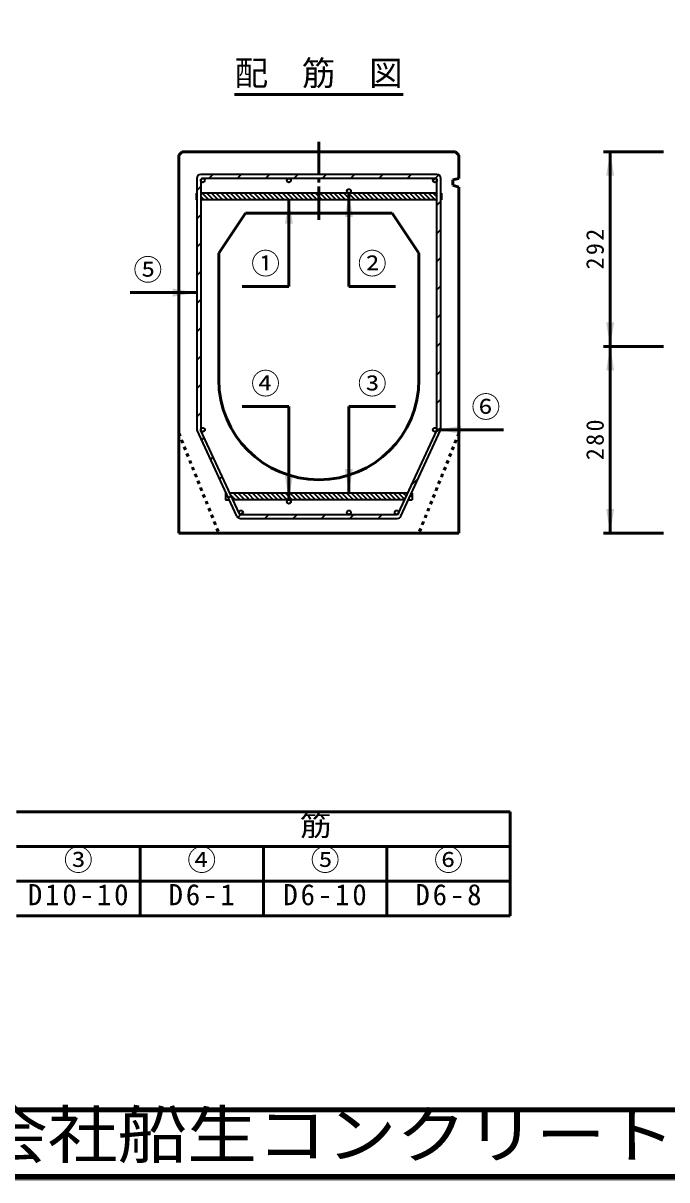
# Model space of a CAD drawing. Units: millimetres, scale not verified. Extents: x 100 to 4105, y 100 to 2870.
# Drawn here: x 945 to 1910, y 100 to 1835 of the extents above; entities that cross this region are included whole.
import ezdxf
from ezdxf.enums import TextEntityAlignment as Align

# ---------------------------------------------------------------- set-up
doc = ezdxf.new("R2010")
doc.units = ezdxf.units.MM
doc.header["$LTSCALE"] = 5
doc.linetypes.add('USER1', pattern=[2.2, 1, -1.2])
doc.linetypes.add('USER3', pattern=[13.4, 10, -1.2, 1, -1.2])
doc.layers.add('V-nasSTD', color=7, linetype='Continuous', lineweight=35)
doc.styles.add('ＭＳ ゴシック', font='')
doc.styles.get('ＭＳ ゴシック').set_extended_font_data('MS Gothic')

msp = doc.modelspace()

# ---------------------------------------------------------------- hatches: boundary and pattern name
at = {"layer": 'V-nasSTD'}
for points in [[(1830.761, 1605.976), (1824.761, 1641.976), (1818.761, 1605.976)], [(1439.11, 1543.976), (1433.11, 1579.976), (1427.11, 1543.976)], [(1349.175, 1533.976), (1343.175, 1569.976), (1337.175, 1533.976)], [(1169.11, 1424.662), (1205.11, 1430.662), (1169.11, 1436.662)], [(1818.761, 1385.976), (1824.761, 1349.976), (1830.761, 1385.976)], [(1830.761, 1313.976), (1824.761, 1349.976), (1818.761, 1313.976)], [(1601.053, 1218.976), (1565.053, 1224.976), (1601.053, 1230.976)], [(1427.11, 1165.976), (1433.11, 1129.976), (1439.11, 1165.976)], [(1337.11, 1155.976), (1343.11, 1119.976), (1349.11, 1155.976)], [(1818.761, 1105.976), (1824.761, 1069.976), (1830.761, 1105.976)]]:
    msp.add_hatch(color=256, dxfattribs=at).paths.add_polyline_path(points)

# ---------------------------------------------------------------- linework, layer by layer
at = {"layer": 'V-nasSTD', "lineweight": 50}
for p, q in [((1261.707, 1727.976), (1514.513, 1727.976)), ((1183.11, 1641.976), (1178.11, 1636.976)), ((1178.11, 1069.976), (1178.11, 1636.976)), ((1183.11, 1641.976), (1593.11, 1641.976)), ((1593.11, 1641.976), (1598.11, 1636.976)), ((1598.11, 1636.976), (1598.11, 1601.991)), ((1904.761, 1641.976), (1814.761, 1641.976)), ((1824.761, 1349.976), (1824.761, 1641.976)), ((1589.11, 1599.976), (1598.11, 1601.991)), ((1589.11, 1591.976), (1589.11, 1599.976)), ((1433.11, 1439.976), (1433.11, 1579.976)), ((1589.11, 1591.976), (1598.11, 1588.618)), ((1598.11, 1069.976), (1598.11, 1588.618)), ((1343.175, 1439.976), (1343.175, 1569.976)), ((1278.11, 1549.976), (1238.11, 1489.976)), ((1278.11, 1549.976), (1498.11, 1549.976)), ((1498.11, 1549.976), (1538.11, 1489.976)), ((1238.11, 1489.976), (1238.11, 1299.976)), ((1538.11, 1489.976), (1538.11, 1299.976)), ((1273.175, 1439.976), (1343.175, 1439.976)), ((1433.11, 1439.976), (1503.11, 1439.976)), ((1105.11, 1430.662), (1205.11, 1430.662)), ((1904.761, 1349.976), (1814.761, 1349.976)), ((1824.761, 1069.976), (1824.761, 1349.976)), ((1273.11, 1259.976), (1343.11, 1259.976)), ((1343.11, 1259.976), (1343.11, 1119.976)), ((1433.11, 1259.976), (1433.11, 1129.976)), ((1433.11, 1259.976), (1503.11, 1259.976)), ((1665.053, 1224.976), (1565.053, 1224.976)), ((1178.11, 1069.976), (1598.11, 1069.976)), ((1904.761, 1069.976), (1814.761, 1069.976)), ((1120, 652), (935, 652)), ((1305, 652), (1120, 652)), ((1490, 652), (1305, 652)), ((1675, 652), (1490, 652)), ((1675, 600), (1675, 652)), ((935, 600), (1120, 600)), ((1120, 548), (1120, 600)), ((1120, 600), (1120, 548)), ((1305, 600), (1120, 600)), ((1305, 548), (1305, 600)), ((1305, 600), (1490, 600)), ((1305, 548), (1305, 600)), ((1305, 600), (1305, 548)), ((1490, 548), (1490, 600)), ((1490, 548), (1490, 600)), ((1490, 600), (1675, 600)), ((1490, 548), (1490, 600)), ((1490, 600), (1490, 548)), ((1675, 548), (1675, 600)), ((1675, 548), (1675, 600)), ((1675, 600), (1675, 548)), ((935, 548), (1120, 548)), ((1120, 496), (1120, 548)), ((1120, 548), (1120, 496)), ((1120, 548), (1305, 548)), ((1305, 496), (1305, 548)), ((1305, 548), (1490, 548)), ((1305, 496), (1305, 548)), ((1305, 548), (1305, 496)), ((1490, 496), (1490, 548)), ((1490, 496), (1490, 548)), ((1490, 548), (1675, 548)), ((1490, 496), (1490, 548)), ((1490, 548), (1490, 496)), ((1675, 496), (1675, 548)), ((1675, 496), (1675, 548)), ((1675, 548), (1675, 496)), ((935, 496), (1120, 496)), ((1120, 496), (1305, 496)), ((1305, 496), (1490, 496)), ((1490, 496), (1675, 496))]:
    msp.add_line(p, q, dxfattribs=at)
at = {"layer": 'V-nasSTD', "linetype": 'USER3', "lineweight": 50}
msp.add_line((1388.11, 1656.976), (1388.11, 1534.976), dxfattribs=at)
at = {"layer": 'V-nasSTD'}
for p, q in [((1205.11, 1601.976), (1205.11, 1226.828)), ((1565.11, 1607.976), (1211.11, 1607.976)), ((1211.11, 1598.976), (1211.11, 1225.1)), ((1562.11, 1601.976), (1214.11, 1601.976)), ((1229.281, 1607.976), (1223.281, 1601.976)), ((1229.281, 1607.976), (1223.281, 1601.976)), ((1229.281, 1607.976), (1223.281, 1601.976)), ((1229.281, 1607.976), (1223.281, 1601.976)), ((1271.708, 1607.976), (1265.708, 1601.976)), ((1271.708, 1607.976), (1265.708, 1601.976)), ((1271.708, 1607.976), (1265.708, 1601.976)), ((1271.708, 1607.976), (1265.708, 1601.976)), ((1314.134, 1607.976), (1308.134, 1601.976)), ((1314.134, 1607.976), (1308.134, 1601.976)), ((1314.134, 1607.976), (1308.134, 1601.976)), ((1314.134, 1607.976), (1308.134, 1601.976)), ((1356.56, 1607.976), (1350.56, 1601.976)), ((1356.56, 1607.976), (1350.56, 1601.976)), ((1356.56, 1607.976), (1350.56, 1601.976)), ((1356.56, 1607.976), (1350.56, 1601.976)), ((1397.075, 1606.064), (1392.987, 1601.976)), ((1398.987, 1607.976), (1397.075, 1606.064)), ((1435.413, 1601.976), (1441.413, 1607.976)), ((1483.84, 1607.976), (1477.84, 1601.976)), ((1483.84, 1607.976), (1477.84, 1601.976)), ((1483.84, 1607.976), (1477.84, 1601.976)), ((1483.84, 1607.976), (1477.84, 1601.976)), ((1526.266, 1607.976), (1520.266, 1601.976)), ((1526.266, 1607.976), (1520.266, 1601.976)), ((1526.266, 1607.976), (1520.266, 1601.976)), ((1526.266, 1607.976), (1520.266, 1601.976)), ((1562.644, 1601.928), (1559.158, 1598.441)), ((1567.968, 1607.251), (1562.644, 1601.928)), ((1567.968, 1607.251), (1562.644, 1601.928)), ((1567.968, 1607.251), (1562.644, 1601.928)), ((1567.968, 1607.251), (1562.644, 1601.928)), ((1565.11, 1225.1), (1565.11, 1598.976)), ((1571.11, 1226.828), (1571.11, 1601.976)), ((1204.11, 1579.976), (1205.11, 1579.976)), ((1204.11, 1579.976), (1204.11, 1569.976)), ((1211.11, 1589.805), (1205.11, 1583.805)), ((1211.11, 1589.805), (1205.11, 1583.805)), ((1211.11, 1589.805), (1205.11, 1583.805)), ((1211.11, 1589.805), (1205.11, 1583.805)), ((1565.11, 1579.976), (1211.11, 1579.976)), ((1213.149, 1579.976), (1223.149, 1569.976)), ((1220.22, 1579.976), (1230.22, 1569.976)), ((1227.291, 1579.976), (1237.291, 1569.976)), ((1234.362, 1579.976), (1244.362, 1569.976)), ((1241.433, 1579.976), (1251.433, 1569.976)), ((1248.504, 1579.976), (1258.504, 1569.976)), ((1255.575, 1579.976), (1265.575, 1569.976)), ((1262.646, 1579.976), (1272.646, 1569.976)), ((1269.718, 1579.976), (1279.718, 1569.976)), ((1276.789, 1579.976), (1286.789, 1569.976)), ((1283.86, 1579.976), (1293.86, 1569.976)), ((1290.931, 1579.976), (1300.931, 1569.976)), ((1298.002, 1579.976), (1308.002, 1569.976)), ((1305.073, 1579.976), (1315.073, 1569.976)), ((1312.144, 1579.976), (1322.144, 1569.976)), ((1319.215, 1579.976), (1329.215, 1569.976)), ((1326.286, 1579.976), (1336.286, 1569.976)), ((1333.357, 1579.976), (1343.357, 1569.976)), ((1340.428, 1579.976), (1350.428, 1569.976)), ((1347.499, 1579.976), (1357.499, 1569.976)), ((1354.57, 1579.976), (1364.57, 1569.976)), ((1361.641, 1579.976), (1371.641, 1569.976)), ((1368.712, 1579.976), (1378.712, 1569.976)), ((1375.784, 1579.976), (1385.784, 1569.976)), ((1382.855, 1579.976), (1392.855, 1569.976)), ((1389.926, 1579.976), (1399.926, 1569.976)), ((1396.997, 1579.976), (1406.997, 1569.976)), ((1404.068, 1579.976), (1414.068, 1569.976)), ((1411.139, 1579.976), (1421.139, 1569.976)), ((1418.21, 1579.976), (1428.21, 1569.976)), ((1425.281, 1579.976), (1435.281, 1569.976)), ((1432.352, 1579.976), (1442.352, 1569.976)), ((1439.423, 1579.976), (1449.423, 1569.976)), ((1446.494, 1579.976), (1456.494, 1569.976)), ((1453.565, 1579.976), (1463.565, 1569.976)), ((1460.636, 1579.976), (1470.636, 1569.976)), ((1467.707, 1579.976), (1477.707, 1569.976)), ((1474.779, 1579.976), (1484.779, 1569.976)), ((1481.85, 1579.976), (1491.85, 1569.976)), ((1488.921, 1579.976), (1498.921, 1569.976)), ((1495.992, 1579.976), (1505.992, 1569.976)), ((1503.063, 1579.976), (1513.063, 1569.976)), ((1510.134, 1579.976), (1520.134, 1569.976)), ((1517.205, 1579.976), (1527.205, 1569.976)), ((1524.276, 1579.976), (1534.276, 1569.976)), ((1531.347, 1579.976), (1541.347, 1569.976)), ((1538.418, 1579.976), (1548.418, 1569.976)), ((1545.489, 1579.976), (1555.489, 1569.976)), ((1552.56, 1579.976), (1562.56, 1569.976)), ((1559.631, 1579.976), (1565.11, 1574.497)), ((1571.11, 1579.976), (1572.11, 1579.976)), ((1572.11, 1579.976), (1572.11, 1569.976)), ((1204.11, 1574.873), (1205.11, 1573.873)), ((1205.11, 1569.976), (1204.11, 1569.976)), ((1211.11, 1574.944), (1216.078, 1569.976)), ((1565.11, 1569.976), (1211.11, 1569.976)), ((1571.11, 1567.967), (1565.11, 1561.967)), ((1571.11, 1567.967), (1565.11, 1561.967)), ((1571.11, 1567.967), (1565.11, 1561.967)), ((1571.11, 1567.967), (1565.11, 1561.967)), ((1571.11, 1575.568), (1572.11, 1574.568)), ((1572.11, 1569.976), (1571.11, 1569.976)), ((1211.11, 1547.378), (1205.11, 1541.378)), ((1211.11, 1547.378), (1205.11, 1541.378)), ((1211.11, 1547.378), (1205.11, 1541.378)), ((1211.11, 1547.378), (1205.11, 1541.378)), ((1571.11, 1525.541), (1565.11, 1519.541)), ((1571.11, 1525.541), (1565.11, 1519.541)), ((1571.11, 1525.541), (1565.11, 1519.541)), ((1571.11, 1525.541), (1565.11, 1519.541)), ((1211.11, 1504.952), (1205.11, 1498.952)), ((1211.11, 1504.952), (1205.11, 1498.952)), ((1211.11, 1504.952), (1205.11, 1498.952)), ((1211.11, 1504.952), (1205.11, 1498.952)), ((1571.11, 1483.114), (1565.11, 1477.114)), ((1571.11, 1483.114), (1565.11, 1477.114)), ((1571.11, 1483.114), (1565.11, 1477.114)), ((1571.11, 1483.114), (1565.11, 1477.114)), ((1211.11, 1462.525), (1205.11, 1456.525)), ((1211.11, 1462.525), (1205.11, 1456.525)), ((1211.11, 1462.525), (1205.11, 1456.525)), ((1211.11, 1462.525), (1205.11, 1456.525)), ((1565.11, 1434.688), (1571.11, 1440.688)), ((1565.11, 1434.688), (1571.11, 1440.688)), ((1565.11, 1434.688), (1571.11, 1440.688)), ((1565.11, 1434.688), (1571.11, 1440.688)), ((1211.11, 1420.099), (1205.11, 1414.099)), ((1211.11, 1420.099), (1205.11, 1414.099)), ((1211.11, 1420.099), (1205.11, 1414.099)), ((1211.11, 1420.099), (1205.11, 1414.099)), ((1565.11, 1392.261), (1571.11, 1398.261)), ((1565.11, 1392.261), (1571.11, 1398.261)), ((1565.11, 1392.261), (1571.11, 1398.261)), ((1565.11, 1392.261), (1571.11, 1398.261)), ((1211.11, 1377.673), (1205.11, 1371.673)), ((1211.11, 1377.673), (1205.11, 1371.673)), ((1211.11, 1377.673), (1205.11, 1371.673)), ((1211.11, 1377.673), (1205.11, 1371.673)), ((1565.11, 1349.835), (1571.11, 1355.835)), ((1565.11, 1349.835), (1571.11, 1355.835)), ((1565.11, 1349.835), (1571.11, 1355.835)), ((1565.11, 1349.835), (1571.11, 1355.835)), ((1211.11, 1335.246), (1205.11, 1329.246)), ((1211.11, 1335.246), (1205.11, 1329.246)), ((1211.11, 1335.246), (1205.11, 1329.246)), ((1211.11, 1335.246), (1205.11, 1329.246)), ((1565.11, 1307.409), (1571.11, 1313.409)), ((1565.11, 1307.409), (1571.11, 1313.409)), ((1565.11, 1307.409), (1571.11, 1313.409)), ((1565.11, 1307.409), (1571.11, 1313.409)), ((1211.11, 1292.82), (1205.11, 1286.82)), ((1211.11, 1292.82), (1205.11, 1286.82)), ((1211.11, 1292.82), (1205.11, 1286.82)), ((1211.11, 1292.82), (1205.11, 1286.82)), ((1565.11, 1264.982), (1571.11, 1270.982)), ((1565.11, 1264.982), (1571.11, 1270.982)), ((1565.11, 1264.982), (1571.11, 1270.982)), ((1565.11, 1264.982), (1571.11, 1270.982)), ((1211.11, 1250.393), (1205.11, 1244.393)), ((1211.11, 1250.393), (1205.11, 1244.393)), ((1211.11, 1250.393), (1205.11, 1244.393)), ((1211.11, 1250.393), (1205.11, 1244.393)), ((1265.133, 1095.461), (1205.662, 1224.314)), ((1268.674, 1099.719), (1211.386, 1223.843)), ((1507.546, 1099.719), (1564.834, 1223.843)), ((1511.087, 1095.461), (1570.558, 1224.314)), ((1563.494, 1220.94), (1571.11, 1228.556)), ((1563.494, 1220.94), (1571.11, 1228.556)), ((1563.494, 1220.94), (1571.11, 1228.556)), ((1563.494, 1220.94), (1571.11, 1228.556)), ((1216.312, 1213.169), (1212.545, 1209.402)), ((1216.312, 1213.169), (1212.545, 1209.402)), ((1216.312, 1213.169), (1212.545, 1209.402)), ((1216.312, 1213.169), (1212.545, 1209.402)), ((1229.71, 1184.141), (1225.943, 1180.373)), ((1229.71, 1184.141), (1225.943, 1180.373)), ((1229.71, 1184.141), (1225.943, 1180.373)), ((1229.71, 1184.141), (1225.943, 1180.373)), ((1243.108, 1155.112), (1239.34, 1151.345)), ((1243.108, 1155.112), (1239.34, 1151.345)), ((1243.108, 1155.112), (1239.34, 1151.345)), ((1243.108, 1155.112), (1239.34, 1151.345)), ((1527.129, 1142.148), (1537.355, 1152.374)), ((1527.129, 1142.148), (1537.355, 1152.374)), ((1527.129, 1142.148), (1537.355, 1152.374)), ((1527.129, 1142.148), (1537.355, 1152.374)), ((1248.203, 1129.976), (1248.203, 1119.976)), ((1248.203, 1129.976), (1249.203, 1129.976)), ((1248.203, 1127.729), (1251.986, 1123.946)), ((1521.511, 1129.976), (1254.709, 1129.976)), ((1260.098, 1129.976), (1270.098, 1119.976)), ((1267.169, 1129.976), (1277.169, 1119.976)), ((1274.24, 1129.976), (1280.504, 1123.712)), ((1281.311, 1129.976), (1282.583, 1128.705)), ((1282.583, 1128.705), (1291.311, 1119.976)), ((1288.382, 1129.976), (1298.382, 1119.976)), ((1295.453, 1129.976), (1305.453, 1119.976)), ((1302.525, 1129.976), (1312.525, 1119.976)), ((1309.596, 1129.976), (1319.596, 1119.976)), ((1316.667, 1129.976), (1326.667, 1119.976)), ((1323.738, 1129.976), (1333.738, 1119.976)), ((1330.809, 1129.976), (1340.809, 1119.976)), ((1337.88, 1129.976), (1347.88, 1119.976)), ((1344.951, 1129.976), (1354.951, 1119.976)), ((1352.022, 1129.976), (1362.022, 1119.976)), ((1359.093, 1129.976), (1369.093, 1119.976)), ((1366.164, 1129.976), (1376.164, 1119.976)), ((1373.235, 1129.976), (1383.235, 1119.976)), ((1380.306, 1129.976), (1390.306, 1119.976)), ((1387.377, 1129.976), (1397.377, 1119.976)), ((1394.448, 1129.976), (1404.448, 1119.976)), ((1401.519, 1129.976), (1411.519, 1119.976)), ((1408.591, 1129.976), (1418.591, 1119.976)), ((1415.662, 1129.976), (1425.662, 1119.976)), ((1422.733, 1129.976), (1432.733, 1119.976)), ((1429.804, 1129.976), (1439.804, 1119.976)), ((1436.875, 1129.976), (1446.875, 1119.976)), ((1443.946, 1129.976), (1453.946, 1119.976)), ((1451.017, 1129.976), (1461.017, 1119.976)), ((1458.088, 1129.976), (1468.088, 1119.976)), ((1465.159, 1129.976), (1475.159, 1119.976)), ((1472.23, 1129.976), (1482.23, 1119.976)), ((1479.301, 1129.976), (1489.301, 1119.976)), ((1486.372, 1129.976), (1496.372, 1119.976)), ((1493.443, 1129.976), (1503.443, 1119.976)), ((1500.514, 1129.976), (1510.514, 1119.976)), ((1507.586, 1129.976), (1517.113, 1120.448)), ((1514.657, 1129.976), (1519.346, 1125.286)), ((1527.017, 1129.976), (1528.017, 1129.976)), ((1528.017, 1129.976), (1528.017, 1119.976)), ((1248.203, 1120.658), (1248.885, 1119.976)), ((1248.203, 1119.976), (1253.818, 1119.976)), ((1252.738, 1122.316), (1256.506, 1126.083)), ((1252.738, 1122.316), (1256.506, 1126.083)), ((1252.738, 1122.316), (1256.506, 1126.083)), ((1252.738, 1122.316), (1256.506, 1126.083)), ((1256.151, 1126.851), (1263.027, 1119.976)), ((1516.895, 1119.976), (1259.325, 1119.976)), ((1280.504, 1123.712), (1284.24, 1119.976)), ((1522.402, 1119.976), (1528.017, 1119.976)), ((1523.114, 1121.519), (1524.657, 1119.976)), ((1525.347, 1126.357), (1528.017, 1123.686)), ((1266.462, 1093.613), (1270.871, 1098.022)), ((1266.462, 1093.613), (1270.871, 1098.022)), ((1266.462, 1093.613), (1270.871, 1098.022)), ((1266.462, 1093.613), (1270.871, 1098.022)), ((1268.674, 1099.719), (1268.674, 1099.719)), ((1270.871, 1098.023), (1274.352, 1101.503)), ((1271.398, 1097.976), (1504.822, 1097.976)), ((1271.398, 1097.976), (1271.398, 1097.976)), ((1307.251, 1091.976), (1313.251, 1097.976)), ((1307.251, 1091.976), (1313.251, 1097.976)), ((1307.251, 1091.976), (1313.251, 1097.976)), ((1307.251, 1091.976), (1313.251, 1097.976)), ((1349.677, 1091.976), (1355.677, 1097.976)), ((1349.677, 1091.976), (1355.677, 1097.976)), ((1349.677, 1091.976), (1355.677, 1097.976)), ((1349.677, 1091.976), (1355.677, 1097.976)), ((1392.104, 1091.976), (1398.104, 1097.976)), ((1392.104, 1091.976), (1398.104, 1097.976)), ((1392.104, 1091.976), (1398.104, 1097.976)), ((1392.104, 1091.976), (1398.104, 1097.976)), ((1434.53, 1091.976), (1440.53, 1097.976)), ((1434.53, 1091.976), (1440.53, 1097.976)), ((1434.53, 1091.976), (1440.53, 1097.976)), ((1434.53, 1091.976), (1440.53, 1097.976)), ((1476.956, 1091.976), (1482.957, 1097.976)), ((1476.956, 1091.976), (1482.957, 1097.976)), ((1476.956, 1091.976), (1482.957, 1097.976)), ((1476.956, 1091.976), (1482.957, 1097.976)), ((1270.58, 1091.976), (1505.64, 1091.976))]:
    msp.add_line(p, q, dxfattribs=at)
at = {"layer": 'V-nasSTD', "linetype": 'USER1', "lineweight": 50}
for p, q in [((1178.11, 1219.976), (1238.11, 1069.976)), ((1598.11, 1219.976), (1538.11, 1069.976))]:
    msp.add_line(p, q, dxfattribs=at)
at = {"layer": 'V-nasSTD', "lineweight": 100}
for p, q in [((105, 205), (4100, 205)), ((105, 105), (4100, 105))]:
    msp.add_line(p, q, dxfattribs=at)
at = {"layer": 'V-nasSTD', "lineweight": 13}
msp.add_lwpolyline([(100, 100), (100, 2870), (4105, 2870), (4105, 100)], close=True, dxfattribs=at)
at = {"layer": 'V-nasSTD'}
for centre in [(1214.11, 1598.976), (1343.11, 1598.976), (1562.11, 1598.976), (1433.11, 1582.976), (1214.164, 1224.976), (1562.053, 1224.976), (1343.11, 1116.976), (1343.11, 1116.976), (1271.398, 1100.976), (1433.11, 1100.976), (1504.822, 1100.976)]:
    msp.add_circle(centre, 3, dxfattribs=at)
for centre, radius, start, end in [((1211.11, 1601.976), 6, 90, 180), ((1214.11, 1598.976), 3, 90, 180), ((1214.11, 1598.976), 3, 90, 180), ((1214.11, 1598.976), 3, 90, 180), ((1562.11, 1598.976), 3, 0, 90), ((1562.11, 1598.976), 3, 0, 90), ((1562.11, 1598.976), 3, 0, 90), ((1565.11, 1601.976), 6, 0, 90), ((1211.11, 1226.828), 6, 180, 204.77514), ((1214.11, 1225.1), 3, 180, 204.77514), ((1562.11, 1225.1), 3, 335.22486, 0), ((1565.11, 1226.828), 6, 335.22486, 0), ((1270.58, 1097.976), 6, 204.77514, 270), ((1271.398, 1100.976), 3, 204.77514, 270), ((1271.398, 1100.976), 3, 204.77514, 246.91867), ((1271.398, 1100.976), 3, 204.76951, 246.91107), ((1271.398, 1100.976), 3, 246.91107, 269.99301), ((1271.398, 1100.976), 3, 246.91867, 270), ((1504.822, 1100.976), 3, 270, 335.22486), ((1505.64, 1097.976), 6, 270, 335.22486)]:
    msp.add_arc(centre, radius, start, end, dxfattribs=at)
at = {"layer": 'V-nasSTD', "lineweight": 50}
for start, end in [(180, 270), (270, 0)]:
    msp.add_arc((1388.11, 1299.976), 150, start, end, dxfattribs=at)

# ---------------------------------------------------------------- texts
at = {"layer": 'V-nasSTD', "style": 'ＭＳ ゴシック'}
for s, height, p in [('配\u3000筋\u3000図', 36.95, (1261.707, 1778.376)), ('①', 31.67, (1286.575, 1490.176)), ('②', 31.67, (1446.51, 1490.176)), ('⑤', 31.67, (1110.11, 1480.862)), ('④', 31.67, (1286.51, 1310.176)), ('③', 31.67, (1446.51, 1310.176)), ('⑥', 31.67, (1616.853, 1275.176)), ('③', 31.67, (1005.9, 595.6)), ('④', 31.67, (1190.9, 595.6)), ('⑤', 31.67, (1375.9, 595.6)), ('⑥', 31.67, (1560.9, 595.6))]:
    msp.add_text(s, height=height, dxfattribs=at).set_placement(p, align=Align.TOP_LEFT)
at = {"layer": 'V-nasSTD', "style": 'ＭＳ ゴシック', "width": 1.1}
for s, height, p in [('配\u3000\u3000\u3000\u3000\u3000\u3000\u3000\u3000\u3000\u3000筋', 31.67, (837.04, 647.6)), ('株式会社船生コンクリート工業', 69.65, (668.279, 202.55))]:
    msp.add_text(s, height=height, dxfattribs=at).set_placement(p, align=Align.TOP_LEFT)
at = {"layer": 'V-nasSTD', "char_height": 26.39, "attachment_point": 1, "rotation": 90, "style": 'ＭＳ ゴシック'}
for s, insert in [('\\T1.2;292', (1788.761, 1465.376)), ('\\T1.2;280', (1788.761, 1179.376))]:
    msp.add_mtext(s, dxfattribs=dict(at, insert=insert))
at = {"layer": 'V-nasSTD', "char_height": 31.67, "attachment_point": 1, "style": 'ＭＳ ゴシック'}
for s, insert in [('\\T1.2;D10-10', (951.9, 543.6)), ('\\T1.2;D6-1', (1162.82, 543.6)), ('\\T1.2;D6-10', (1334.86, 543.6)), ('\\T1.2;D6-8', (1532.82, 543.6))]:
    msp.add_mtext(s, dxfattribs=dict(at, insert=insert))

doc.saveas('drawing.dxf')
